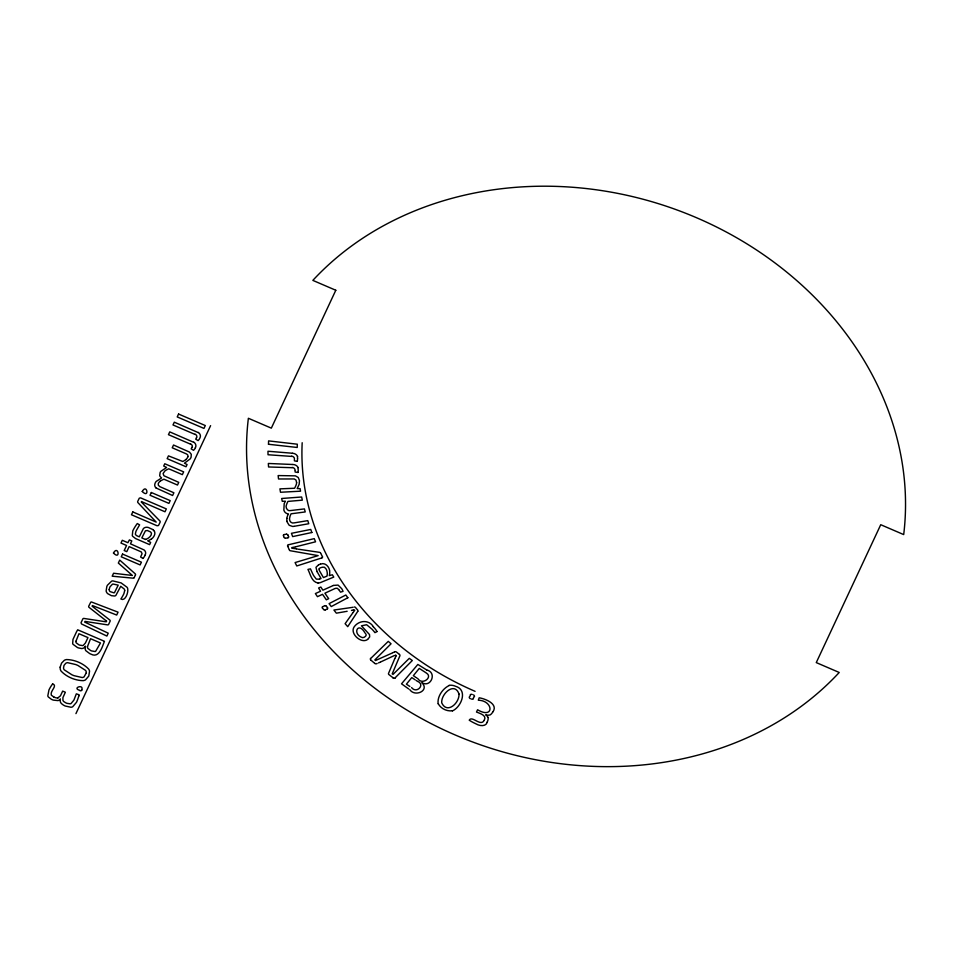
<?xml version="1.0" encoding="UTF-8"?>
<svg xmlns="http://www.w3.org/2000/svg" width="953" height="953" viewBox="0 0 953 953"><rect width="100%" height="100%" fill="white"/><g stroke="black" fill="none" stroke-linecap="round" stroke-linejoin="round"><path stroke-width="1.43" d="M297.586 458.619L297.586 458.214A7.898 6.731 18.5 0 0 297.539 457.404L297.36 456.642M286.901 518.384L286.829 519.361A11.341 9.661 18.5 0 0 287.02 521.339M60.349 699.216L60.194 700.824A4.67 3.979 18.5 0 0 61.04 703.1A6.361 5.42 18.5 0 0 61.79 703.874L62.993 704.803A14.366 12.246 18.5 0 0 65.233 706.018L70.963 707.257A5.515 4.705 18.5 0 0 72.011 707.043A5.242 4.467 18.5 0 0 72.666 706.781L76.514 702.29A64.244 54.786 18.5 0 0 78.825 695.904M187.824 456.761L187.944 456.022A2.168 1.846 18.5 0 0 187.455 454.688L186.812 454.176A6.611 5.635 18.5 0 0 185.49 453.509L172.231 447.791L173.529 445.015L189.409 452.032L191.279 454.307L191.1 457.166A10.507 8.958 18.5 0 1 190.183 458.893L184.453 463.182L187.074 464.552L186.038 466.767L167.156 458.655L168.455 455.868L182.821 461.502A27.959 23.837 18.5 0 0 185.799 459.608M78.861 695.904L79.17 694.82L76.323 693.832L74.251 699.24A58.204 49.627 18.5 0 1 73.798 700.252L71.022 703.552A3.276 2.799 18.5 0 1 70.129 703.814L66.913 703.314A12.186 10.4 18.5 0 1 65.912 702.897L63.982 701.718A4.277 3.645 18.5 0 1 62.958 700.515L62.898 697.667L65.34 692.247L62.66 691.104L60.825 695.023A12.746 10.876 18.5 0 1 60.408 695.845L57.895 697.906M85.484 646.372L85.174 649.017A4.562 3.895 18.5 0 0 85.877 650.732L89.701 653.591A18.333 15.629 18.5 0 0 91 654.163C98.362 658.189 101.697 648.671 103.627 643.43A66.579 56.763 18.5 0 0 104.437 641.298L77.681 629.79A56.644 48.293 18.5 0 0 76.454 631.958L72.976 639.427L72.666 643.478A4.074 3.467 18.5 0 0 73.036 644.311L77.407 647.504A14.795 12.615 18.5 0 0 78.468 647.921L81.481 648.528A4.741 4.05 18.5 0 0 82.244 648.481A4.265 3.645 18.5 0 0 84.162 647.659L85.329 646.313M484.315 720.099C487.031 715.369 479.824 713.392 476.5 712.046L477.56 709.782C494.345 719.622 493.642 700.586 478.323 700.217L479.18 697.799C485.47 698.811 498.419 703.969 492.939 711.855M145.178 555.051L145.63 553.61A4.515 3.848 18.5 0 0 144.058 549.941L130.454 543.806L131.8 540.935L129.405 539.898L127.905 542.71L122.282 540.291L120.983 543.067L126.558 545.473L124.2 550.536L126.797 551.656L129.155 546.593L141.235 551.894L142.068 553.657L140.627 557.017L142.986 558.434M394.768 658.642L388.502 673.485A1.549 1.31 18.5 0 0 388.729 674.426L392.97 677.726M487.233 722.219C485.994 726.627 479.919 726.293 475.916 723.815A48.186 41.086 18.5 0 1 469.221 720.206C472.009 715.107 480.669 727.175 484.207 720.325M394.923 658.309L395.995 656.164M191.91 447.35L191.184 448.887L193.554 450.292L194.483 449.292A16.249 13.854 18.5 0 0 195.413 447.6M196.449 437.641L195.722 439.178L198.093 440.584L199.022 439.583A16.249 13.854 18.5 0 0 199.951 437.892A4.956 4.217 18.5 0 0 198.391 432.448M81.696 689.912C84.34 683.623 71.332 688.054 79.969 690.425M135.421 575.004L134.206 577.613M75.942 713.618L210.601 425.634M473.284 698.346L474.022 696.762M469.674 696.738L470.437 695.154M396.198 655.771L395.519 654.961M357.685 611.469L347.738 626.669L345.117 623.691L352.908 612.755M353.122 612.469L354.79 610.23L354.028 609.908M60.194 699.145L59.205 700.074A4.36 3.717 18.5 0 1 57.942 700.598L53.344 700.11A16.63 14.188 18.5 0 1 51.486 699.359L48.293 696.929A4.134 3.526 18.5 0 1 47.805 695.881L48.96 689.924A47.471 40.479 18.5 0 1 52.641 683.885M395.233 677.702L412.304 660.524L409.29 658.344L393.005 674.414L392.219 673.842L399.784 656.093A1.751 1.489 18.5 0 0 399.486 654.401M370.92 658.249L388.276 641.369L391.052 643.787L374.839 659.929L375.53 660.524L392.231 653.008M367.763 639.332L369.681 636.938L369.514 634.579L361.461 625.811L366.643 624.739L372.218 629.397A69.748 59.467 18.5 0 1 374.958 632.649L376.923 631.601M367.584 639.475C361.306 644.192 349.298 633.4 354.266 626.705C359.067 620.177 368.847 619.533 373.338 626.645M325.235 609.98L327.034 609.015M394.459 655.521L380.604 661.978M322.864 606.644L324.675 605.703M394.375 651.983L392.862 652.71M334.908 588.561L324.902 593.207L328.678 598.675L326.343 599.83L322.531 594.315L317.444 596.673L315.383 593.564L320.542 591.241L318.624 588.001L320.851 587.036L322.888 590.181L333.347 585.487M333.502 585.416L338.077 585.082L341.686 588.656A17.023 14.521 18.5 0 1 343.044 591.36L340.531 592.147L338.958 589.895M380.009 662.24L378.496 662.907M377.162 663.491L376.769 663.657A1.811 1.549 18.5 0 1 374.732 663.419M335.23 588.418L337.183 588.227L338.756 589.597M319.553 579.114L321.042 578.519L316.896 571.359M319.422 579.162L316.301 579.138L313.62 575.564A68.795 58.657 18.5 0 1 312.644 573.646L310.464 568.87L307.95 569.394C310.285 573.932 311.679 582.104 317.98 582.962M318.564 564.772L315.967 567.321L317.004 571.538M321.471 567.452L320.756 567.702A3.014 2.561 18.5 0 0 319.16 568.858M318.695 564.724L320.434 564.128M320.577 564.081C325.783 561.913 330.238 568.036 329.726 572.527A15.748 13.437 18.5 0 1 329.273 575.624L332.371 574.79L333.764 577.077L320.935 582.39A8.839 7.529 18.5 0 1 317.992 583.022M325.009 610.087L323.77 609.717M324.913 605.608L326.14 605.965M321.53 558.017L296.764 565.963L295.085 562.568L318.159 555.623L290.069 550.703A1.751 1.501 18.5 0 1 289.545 550.274L289.402 550.084M394.78 651.804L395.34 651.697A1.489 1.263 18.5 0 1 395.912 651.781L396.293 651.947A2.978 2.537 18.5 0 1 396.71 652.245L399.259 654.282M322.185 567.202L324.413 567.226L326.105 568.989A8.78 7.493 18.5 0 1 326.855 570.799L327.213 572.55A13.437 11.46 18.5 0 1 326.986 576.136L323.412 577.566L319.529 570.859A4.277 3.645 18.5 0 1 319.088 569.644L319.1 569.382A1.858 1.584 18.5 0 1 319.219 568.893M452.401 710.926C461.347 706.983 468.221 689.889 455.522 686.279A9.995 8.529 18.5 0 0 449.125 685.326M449.197 685.552C442.919 688.352 437.117 696.488 438.13 703.779M295.764 546.784L315.562 541.804L314.252 538.636L288.64 544.723M295.43 546.867L291.844 547.594L292.106 548.213M353.611 610.003L352.169 610.313M285.614 538.254L287.699 537.814M352.062 610.325L351.454 610.456M284.351 534.562L286.436 534.145M347.154 611.278L346.022 611.492M345.451 611.588L336.361 613.172L333.907 610.039L351.478 607.514M294.37 526.27L308.772 523.721L307.783 520.636L294.12 522.887C291.332 523.781 288.294 520.886 289.938 516.562A27.399 23.36 18.5 0 1 290.177 515.871L291.022 513.81L305.222 511.94L304.412 508.914L290.713 510.546C287.687 511.773 284.828 507.401 286.627 504.34A25.826 22.014 18.5 0 1 286.924 503.589L287.925 501.409L302.315 500.158L301.648 497.001L281.683 498.49L282.267 501.29L285.459 501.218A20.621 17.583 18.5 0 0 284.185 503.684L283.851 510.046A7.219 6.159 18.5 0 0 284.84 512.023L285.03 512.226A4.372 3.729 18.5 0 0 287.901 513.822L288.449 513.893A17.559 14.974 18.5 0 0 286.853 518.384M353.015 607.264L351.991 607.43M285.292 538.302L284.304 537.754M286.698 534.109L287.794 534.752M292.094 467.697L268.555 466.97L268.341 463.468L292.642 464.492M292.785 464.492L293.119 464.516A5.289 4.515 18.5 0 1 298.158 467.589M291.606 456.404L268.019 454.748L267.984 451.245L292.309 453.235M292.226 548.225L296.252 548.833M292.464 453.247L292.785 453.283A5.289 4.515 18.5 0 1 297.681 456.547M297.872 472.45L295.144 472.033L295.013 470.591M298.527 549.226L319.041 552.275A1.918 1.632 18.5 0 1 320.625 553.002M297.527 549.059L296.562 548.88M106.188 621.868L106.617 621.13M297.145 461.371L294.429 460.847L294.382 459.394M105.295 621.701L83.793 618.414A1.406 1.203 18.5 0 0 82.911 618.783L81.017 622.726L81.541 623.977L106.879 636.068L108.225 633.185L84.686 622.083L85.008 621.404L107.677 624.894A1.406 1.203 18.5 0 0 108.559 624.525L110.191 621.034A1.501 1.275 18.5 0 0 109.917 620.129L92.119 606.203L92.417 605.548L116.707 615.054L118.053 612.171L91.5 601.986A1.203 1.024 18.5 0 0 90.749 602.213L88.748 606.144A1.429 1.215 18.5 0 0 88.891 607.228L106.45 621.011M194.936 434.401L172.993 424.955L174.292 422.179L198.248 432.602M190.397 444.11L168.455 434.663L169.753 431.888L193.709 442.311M145.63 539.541L141.83 537.909L145.44 530.809L147.381 530.523L150.55 531.941L151.456 533.192L151.134 535.038A11.138 9.506 18.5 0 1 145.559 539.386M53.976 697.143L51.426 695.249A2.085 1.775 18.5 0 1 51.236 694.785C50.175 690.615 57.919 685.755 52.629 683.873M422.024 682.693C430.875 688.102 437.344 672.389 426.753 669.995M426.682 669.959L417.843 664.432L401.535 683.813L408.754 688.995M411.589 687.578C416.64 694.225 425.657 684.433 417.474 681.324M416.83 680.907L416.199 680.49M417.843 678.643C422.131 685.624 433.198 677.118 426.408 673.104A21.669 18.476 18.5 0 0 424.824 672.02L419.272 668.41L413.34 675.677L415.758 677.285M409.838 689.698C414.948 697.346 429.72 690.603 422.06 682.908M417.14 678.191L416.449 677.738M415.139 679.799L411.791 677.583L406.407 684.171L409.861 686.458M485.911 715L486.995 715.906A4.36 3.717 18.5 0 1 487.71 717.001L487.876 717.406M152.825 529.582L148.323 527.474A4.753 4.062 18.5 0 0 143.391 528.605L139.317 536.825L137.649 536.11A6.492 5.527 18.5 0 1 136.66 535.61L135.957 535.05A2.192 1.858 18.5 0 1 135.35 534.073L135.91 531.464A50.545 43.099 18.5 0 1 136.744 529.808L139.603 524.853L137.28 523.542A63.863 54.452 18.5 0 0 132.789 530.833L132.288 535.562A3.979 3.395 18.5 0 0 132.658 536.277L135.552 538.552L149.621 544.639L150.645 542.448L147.703 540.78A14.855 12.663 18.5 0 0 151.42 538.933M374.6 663.264L371.134 660.298M156.125 488.007L172.6 495.5L173.887 492.761L159.878 486.673L158.353 485.256L158.258 483.779A6.361 5.42 18.5 0 1 160.307 481.134M365.118 633.173C358.542 621.201 352.253 632.923 361.127 637.092C363.403 638.998 367.536 635.52 365.833 633.936M357.446 609.813L355.803 607.835M327.272 607.466L326.319 606.191M323.579 609.491L322.555 608.097M322.233 556.349L320.804 553.419M289.176 549.619L287.842 546.438M288.461 536.539L287.901 535.002M284.137 537.397L283.565 535.836M297.836 467.697L298.051 468.459A7.898 6.731 18.5 0 1 298.134 469.186L298.17 469.686A8.66 7.386 18.5 0 1 297.944 472.474M57.907 698.001A7.028 5.992 18.5 0 1 54.011 697.06M81.958 690.02A1.668 1.418 18.5 0 1 79.873 690.639M134.242 577.625A1.346 1.144 18.5 0 1 132.979 578.161L112.192 576.196L113.574 573.253L132.372 575.457L118.339 563.056L119.733 560.09L135.159 573.754A1.334 1.144 18.5 0 1 135.445 575.016M145.142 555.039A17.714 15.105 18.5 0 1 143.021 558.458M151.456 538.969A10.483 8.934 18.5 0 0 154.338 535.419A6.457 5.504 18.5 0 0 154.481 531.369M152.825 529.582A4.884 4.169 18.5 0 1 154.386 531.393M160.283 481.098A26.541 22.634 18.5 0 1 162.975 479.657L163.892 479.192L177.496 485.041L178.747 482.361L163.928 475.761L163.094 473.522L165.012 470.818A25.993 22.169 18.5 0 1 167.525 469.388L168.705 468.781L182.357 474.654L183.655 471.866L164.774 463.754L163.702 466.041L166.608 467.482L160.795 471.378A9.053 7.719 18.5 0 0 160.128 472.509L159.711 475.535A3.967 3.383 18.5 0 0 160.14 476.512L161.581 477.965L156.197 481.432A9.399 8.017 18.5 0 0 155.029 483.445L154.779 484.422A4.598 3.919 18.5 0 0 156.089 488.031M187.86 456.773A7.707 6.576 18.5 0 1 185.764 459.572M190.505 443.872A2.919 2.49 18.5 0 1 192.065 447.422M193.852 442.156A4.956 4.217 18.5 0 1 195.448 447.612M195.043 434.163A2.919 2.49 18.5 0 1 196.604 437.713M475.094 691.342A277.966 236.999 18.5 0 1 302.184 442.728M291.594 456.165A2.847 2.418 18.5 0 1 294.453 458.679M297.467 458.631A8.66 7.386 18.5 0 1 297.229 461.395M292.083 467.458A2.847 2.418 18.5 0 1 295.049 469.865M287.02 521.339A10.757 9.173 18.5 0 0 287.246 522.208L289.2 525.282L292.559 526.437A7.981 6.814 18.5 0 0 293.965 526.33M283.422 535.872A1.346 1.144 18.5 0 1 284.018 534.526M288.616 536.515A1.346 1.144 18.5 0 1 288.032 537.849M322.507 556.54A1.703 1.453 18.5 0 1 321.769 558.089M287.735 546.474A1.835 1.572 18.5 0 1 288.354 544.568M322.424 608.169A1.346 1.144 18.5 0 1 322.543 606.692M327.475 607.502A1.346 1.144 18.5 0 1 327.356 608.967M357.768 610.17A1.477 1.263 18.5 0 1 357.863 611.326M354.266 606.99A1.477 1.263 18.5 0 1 355.505 607.454M373.254 626.705A22.955 19.572 18.5 0 1 377.031 631.553M395.447 677.905A1.977 1.692 18.5 0 1 392.862 677.821M371.027 660.358A2.061 1.751 18.5 0 1 370.467 658.44M452.365 710.795A12.675 10.805 18.5 0 1 438.249 703.731M470.425 698.716A1.739 1.489 18.5 0 1 469.257 696.977M473.438 698.835A1.692 1.441 18.5 0 1 471.497 699.049M473.438 694.88A1.823 1.549 18.5 0 1 474.499 696.512M470.305 694.689A1.68 1.429 18.5 0 1 472.223 694.499M485.994 714.833A6.218 5.301 18.5 0 0 490.08 714.917A8.517 7.267 18.5 0 0 492.749 711.879M488.139 717.406A10.936 9.316 18.5 0 1 487.15 722.112M296.597 482.492L296.597 482.54A8.934 7.612 18.5 0 1 296.359 484.231L295.895 485.53A28.876 24.623 18.5 0 1 295.668 486.078L294.608 488.246L279.92 488.865L280.504 492.26L300.54 491.188L300.112 488.651L297.181 488.555L299.159 484.315L299.468 480.586L298.241 477.477L295.43 475.845L278.145 475.571L278.526 478.978L294.215 478.954L295.978 480.014L296.597 482.492M113.467 553.038C120.876 560.721 118.208 544.52 113.467 553.038M142.247 491.486C149.752 499.134 146.988 482.968 142.247 491.486M459.012 693.998C459.537 703.04 447.064 714.464 441.727 702.861C440.894 693.987 454.533 681.3 459.012 693.998M124.7 590.598L123.902 593.683A51.7 44.088 18.5 0 1 120.852 599.008C125.284 601.7 128.667 592.349 127.642 588.382A5.789 4.944 18.5 0 0 127.142 587.346L121.126 582.914L112.799 580.889A5.563 4.741 18.5 0 0 111.644 581.139L107.427 585.225A22.681 19.346 18.5 0 0 106.807 586.583L106.14 590.967A5.253 4.479 18.5 0 0 107.641 593.624L111.43 595.685L114.598 596.006A3.705 3.157 18.5 0 0 115.813 595.506L120.745 586.286L124.307 589.109A3.085 2.633 18.5 0 1 124.569 589.704L124.7 590.598M109.19 589.538L109.25 590.229A2.716 2.323 18.5 0 0 110.155 591.622L113.967 592.837A1.739 1.489 18.5 0 0 114.527 592.563L118.208 585.142L113.085 584.058A3.038 2.585 18.5 0 0 112.418 584.237L110.072 586.738A15.76 13.437 18.5 0 0 109.69 587.56L109.19 589.538M87.45 646.622L87.569 647.754A2.764 2.347 18.5 0 0 87.819 648.326L90.559 650.47A14.509 12.365 18.5 0 0 91.619 650.947L95.097 651.518A2.382 2.025 18.5 0 0 95.645 651.316L100.482 642.977L90.559 638.713L87.45 646.622M268.484 444.265L297.217 447.469L297.324 444.205L268.591 440.894L268.484 444.265M75.93 641.309L75.966 642.143A2.43 2.073 18.5 0 0 76.252 642.846L78.777 644.74A12.246 10.447 18.5 0 0 79.742 645.145L82.744 645.586A2.406 2.049 18.5 0 0 83.28 645.395L85.389 643.025A18.095 15.427 18.5 0 0 85.841 642.119L87.962 637.593L78.968 633.721L75.93 641.309M60.146 667.183L60.242 669.03A6.897 5.885 18.5 0 0 61.135 671.15C66.698 676.975 75.192 680.561 83.233 680.656A6.897 5.885 18.5 0 0 85.484 679.894L88.772 676.07L89.558 671.174A6.838 5.837 18.5 0 0 88.653 669.066C83.078 663.252 74.596 659.679 66.555 659.559A6.838 5.837 18.5 0 0 64.316 660.31L61.564 663.121L60.146 667.183M86.306 672.794L84.078 676.88A4.586 3.919 18.5 0 1 82.256 677.547L74.036 675.677A56.239 47.948 18.5 0 1 71.844 674.748L64.208 669.792A4.586 3.919 18.5 0 1 63.517 668.029L64.006 665.408L65.721 663.324A4.539 3.872 18.5 0 1 67.544 662.657L75.752 664.551A57.085 48.674 18.5 0 1 77.943 665.48L85.591 670.424A4.539 3.872 18.5 0 1 86.282 672.163L86.306 672.794M132.801 511.916L131.478 514.763L157.031 525.746L158.508 525.508L160.056 522.339A1.68 1.429 18.5 0 0 159.949 521.029L142.092 502.791A16.606 14.164 18.5 0 0 141.318 502.1L141.485 501.516A29.662 25.29 18.5 0 0 142.259 501.921L164.988 511.785L166.334 508.902L140.615 497.871L139.281 498.181L137.792 501.254A1.68 1.429 18.5 0 0 137.887 502.576L156.209 522.101L132.801 511.916M178.568 414.043L177.222 416.926L203.966 428.421L205.312 425.55L178.568 414.043M122.544 554.074L121.257 556.814L140.139 564.938L141.413 562.187L122.544 554.074M151.324 492.51L150.038 495.262L168.919 503.387L170.206 500.635L151.324 492.51M335.801 290.26L271.331 428.147L248.376 418.272A334.122 284.887 18.5 0 0 455.153 734.954A334.122 284.887 18.5 0 0 839.224 672.473L816.268 662.597L880.739 524.71L903.694 534.585A334.122 284.887 18.5 0 0 696.917 217.892A334.122 284.887 18.5 0 0 312.846 280.385L335.801 290.26M347.857 597.745L331.263 606.573L329.083 603.63L345.832 595.006L347.857 597.745M311.869 532.513L292.654 536.599L291.451 533.311L310.749 529.451L311.869 532.513"/></g></svg>
